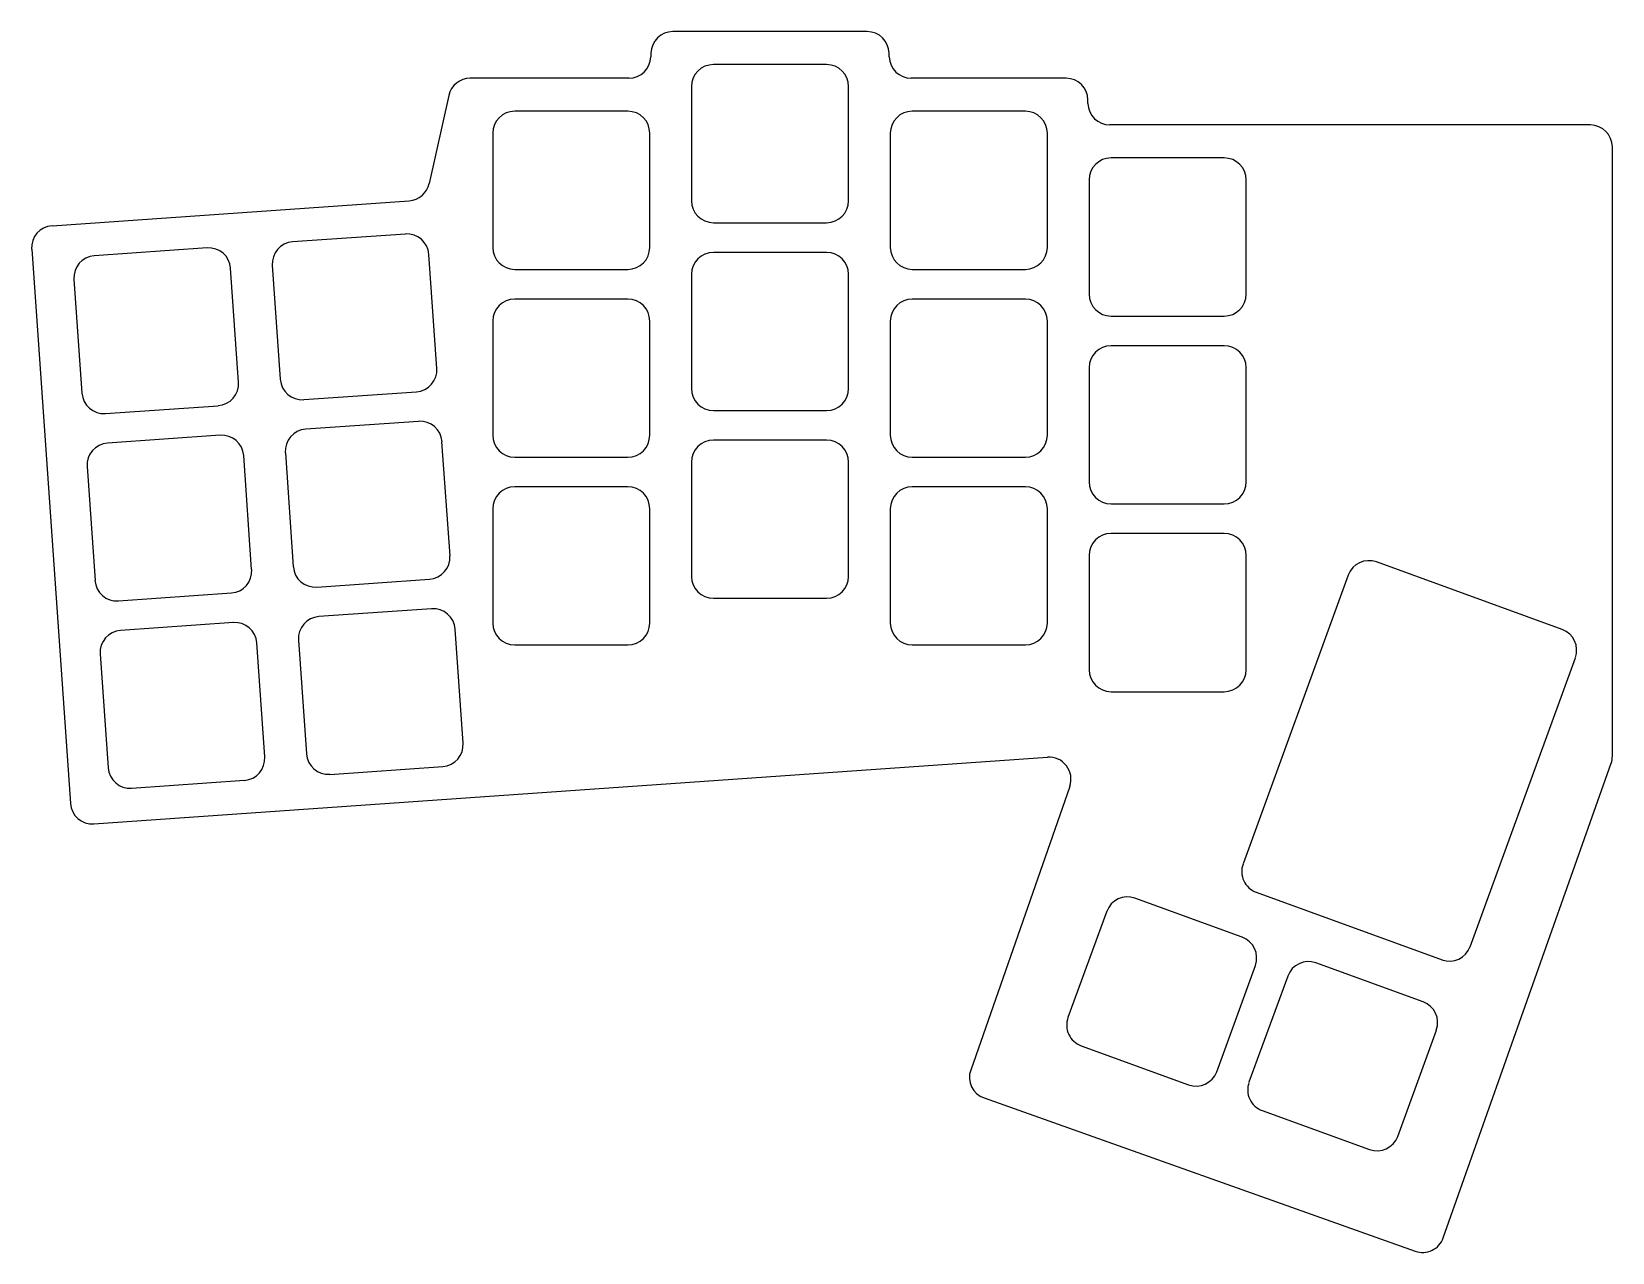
# Model space of a CAD drawing. Header units: millimetres. Extents: x -14 to 130, y -50 to 61.
import ezdxf

# ---------------------------------------------------------------- set-up
doc = ezdxf.new("R2010")
doc.units = ezdxf.units.MM

msp = doc.modelspace()

# ---------------------------------------------------------------- linework, layer by layer
for p, q in [((62.35, 61.35), (44.65, 61.35)), ((42.65, 59.4), (42.65, 59.05)), ((64.35, 59.05), (64.35, 59.4)), ((58.65, 58.35), (48.35, 58.35)), ((40.65, 57.1), (26.2, 57.1)), ((46.35, 56.35), (46.35, 45.95)), ((60.65, 45.95), (60.65, 56.35)), ((80.45, 57.1), (66.35, 57.1)), ((24.25, 55.54), (22.47, 47.51)), ((82.45, 54.8), (82.45, 55.15)), ((40.55, 54.1), (30.25, 54.1)), ((76.75, 54.1), (66.45, 54.1)), ((28.25, 52.1), (28.25, 41.7)), ((42.55, 41.7), (42.55, 52.1)), ((64.45, 52.1), (64.45, 41.7)), ((78.75, 41.7), (78.75, 52.1)), ((128.2, 52.85), (84.45, 52.85)), ((130.2, -4.61), (130.2, 50.85)), ((94.85, 49.85), (84.55, 49.85)), ((82.55, 47.85), (82.55, 37.45)), ((96.85, 37.45), (96.85, 47.85)), ((-11.88, 43.68), (20.65, 45.95)), ((48.35, 43.95), (58.65, 43.95)), ((20.31, 42.92), (10.03, 42.2)), ((-13.73, 41.54), (-10.2, -8.93)), ((2.25, 41.66), (-8.03, 40.94)), ((23.17, 30.69), (22.44, 41.07)), ((58.65, 41.25), (48.35, 41.25)), ((5.11, 29.43), (4.38, 39.8)), ((8.17, 40.07), (8.9, 29.69)), ((30.25, 39.7), (40.55, 39.7)), ((46.35, 39.25), (46.35, 28.85)), ((60.65, 28.85), (60.65, 39.25)), ((66.45, 39.7), (76.75, 39.7)), ((-9.88, 38.81), (-9.16, 28.43)), ((40.55, 37), (30.25, 37)), ((76.75, 37), (66.45, 37)), ((28.25, 35), (28.25, 24.6)), ((42.55, 24.6), (42.55, 35)), ((64.45, 35), (64.45, 24.6)), ((78.75, 24.6), (78.75, 35)), ((84.55, 35.45), (94.85, 35.45)), ((94.85, 32.75), (84.55, 32.75)), ((82.55, 30.75), (82.55, 20.35)), ((96.85, 20.35), (96.85, 30.75)), ((11.04, 27.84), (21.31, 28.56)), ((-7.02, 26.57), (3.25, 27.29)), ((48.35, 26.85), (58.65, 26.85)), ((3.44, 24.6), (-6.83, 23.88)), ((21.5, 25.86), (11.22, 25.14)), ((24.36, 13.63), (23.63, 24.01)), ((58.65, 24.15), (48.35, 24.15)), ((-8.69, 21.75), (-7.96, 11.37)), ((6.3, 12.37), (5.58, 22.74)), ((9.37, 23.01), (10.09, 12.63)), ((30.25, 22.6), (40.55, 22.6)), ((46.35, 22.15), (46.35, 11.75)), ((60.65, 11.75), (60.65, 22.15)), ((66.45, 22.6), (76.75, 22.6)), ((40.55, 19.9), (30.25, 19.9)), ((76.75, 19.9), (66.45, 19.9)), ((28.25, 17.9), (28.25, 7.5)), ((42.55, 7.5), (42.55, 17.9)), ((64.45, 17.9), (64.45, 7.5)), ((78.75, 7.5), (78.75, 17.9)), ((84.55, 18.35), (94.85, 18.35)), ((94.85, 15.65), (84.55, 15.65)), ((82.55, 13.65), (82.55, 3.25)), ((96.85, 3.25), (96.85, 13.65)), ((125.63, 6.91), (108.72, 13.06)), ((106.15, 11.87), (96.58, -14.44)), ((-5.83, 9.52), (4.45, 10.24)), ((12.23, 10.78), (22.5, 11.5)), ((22.69, 8.8), (12.42, 8.09)), ((48.35, 9.75), (58.65, 9.75)), ((4.64, 7.54), (-5.64, 6.82)), ((10.56, 5.95), (11.29, -4.42)), ((25.55, -3.43), (24.83, 6.95)), ((-7.5, 4.69), (-6.77, -5.69)), ((7.5, -4.69), (6.77, 5.69)), ((30.25, 5.5), (40.55, 5.5)), ((66.45, 5.5), (76.75, 5.5)), ((117.25, -21.97), (126.83, 4.34)), ((84.55, 1.25), (94.85, 1.25)), ((-8.07, -10.79), (78.77, -4.72)), ((13.42, -6.28), (23.7, -5.56)), ((114.8, -48.47), (130.09, -5.27)), ((-4.64, -7.54), (5.64, -6.82)), ((80.79, -7.37), (71.78, -33.2)), ((97.77, -17.01), (114.69, -23.16)), ((96.49, -21.11), (86.72, -17.56)), ((84.16, -18.75), (80.63, -28.43)), ((94.17, -33.36), (97.69, -23.68)), ((112.97, -27), (103.2, -23.45)), ((100.64, -24.64), (97.11, -34.32)), ((110.65, -39.25), (114.17, -29.57)), ((81.83, -30.99), (91.6, -34.55)), ((72.99, -35.74), (112.25, -49.69)), ((98.31, -36.89), (108.08, -40.44))]:
    msp.add_line(p, q)
for centre, start, end in [((44.65, 59.35), 90, 178.6521), ((62.35, 59.35), 1.3479, 90), ((40.65, 59.1), 270, 358.6521), ((66.35, 59.1), 181.3479, 270), ((48.35, 56.35), 90, 180), ((58.65, 56.35), 0, 90), ((26.2, 55.1), 90, 167.4466), ((80.45, 55.1), 1.3479, 90), ((84.45, 54.85), 181.3479, 270), ((30.25, 52.1), 90, 180), ((40.55, 52.1), 0, 90), ((66.45, 52.1), 90, 180), ((76.75, 52.1), 0, 90), ((128.2, 50.85), 0, 90), ((84.55, 47.85), 90, 180), ((94.85, 47.85), 0, 90), ((20.51, 47.95), 274, 347.4466), ((48.35, 45.95), 180, 270), ((58.65, 45.95), 270, 0), ((-11.74, 41.68), 94, 184), ((10.17, 40.21), 94, 184), ((20.44, 40.93), 4, 94), ((-7.89, 38.94), 94, 184), ((2.39, 39.66), 4, 94), ((30.25, 41.7), 180, 270), ((40.55, 41.7), 270, 0), ((48.35, 39.25), 90, 180), ((58.65, 39.25), 0, 90), ((66.45, 41.7), 180, 270), ((76.75, 41.7), 270, 0), ((84.55, 37.45), 180, 270), ((94.85, 37.45), 270, 0), ((30.25, 35), 90, 180), ((40.55, 35), 0, 90), ((66.45, 35), 90, 180), ((76.75, 35), 0, 90), ((84.55, 30.75), 90, 180), ((94.85, 30.75), 0, 90), ((21.17, 30.55), 274, 4), ((3.11, 29.29), 274, 4), ((10.9, 29.83), 184, 274), ((48.35, 28.85), 180, 270), ((58.65, 28.85), 270, 0), ((-7.16, 28.57), 184, 274), ((3.58, 22.6), 4, 94), ((11.36, 23.15), 94, 184), ((21.64, 23.87), 4, 94), ((30.25, 24.6), 180, 270), ((40.55, 24.6), 270, 0), ((66.45, 24.6), 180, 270), ((76.75, 24.6), 270, 0), ((-6.69, 21.89), 94, 184), ((48.35, 22.15), 90, 180), ((58.65, 22.15), 0, 90), ((84.55, 20.35), 180, 270), ((94.85, 20.35), 270, 0), ((30.25, 17.9), 90, 180), ((40.55, 17.9), 0, 90), ((66.45, 17.9), 90, 180), ((76.75, 17.9), 0, 90), ((84.55, 13.65), 90, 180), ((94.85, 13.65), 0, 90), ((22.36, 13.49), 274, 4), ((108.03, 11.18), 70, 160), ((4.31, 12.23), 274, 4), ((12.09, 12.77), 184, 274), ((48.35, 11.75), 180, 270), ((58.65, 11.75), 270, 0), ((-5.97, 11.51), 184, 274), ((22.83, 6.81), 4, 94), ((4.77, 5.55), 4, 94), ((12.56, 6.09), 94, 184), ((30.25, 7.5), 180, 270), ((40.55, 7.5), 270, 0), ((66.45, 7.5), 180, 270), ((76.75, 7.5), 270, 0), ((-5.5, 4.83), 94, 184), ((124.95, 5.03), 340, 70), ((84.55, 3.25), 180, 270), ((94.85, 3.25), 270, 0), ((23.56, -3.57), 274, 4), ((-4.77, -5.55), 184, 274), ((5.5, -4.83), 274, 4), ((13.28, -4.28), 184, 274), ((78.9, -6.71), 340.7526, 94), ((128.2, -4.61), 340.517, 0), ((-8.21, -8.79), 184, 274), ((98.45, -15.13), 160, 250), ((86.04, -19.44), 70, 160), ((95.81, -22.99), 340, 70), ((115.37, -21.28), 250, 340), ((102.52, -25.33), 70, 160), ((112.29, -28.88), 340, 70), ((82.51, -29.11), 160, 250), ((73.66, -33.86), 160.7526, 250.436), ((92.29, -32.67), 250, 340), ((98.99, -35.01), 160, 250), ((108.77, -38.56), 250, 340), ((112.92, -47.81), 250.436, 340.517)]:
    msp.add_arc(centre, 2, start, end)

doc.saveas('drawing.dxf')
